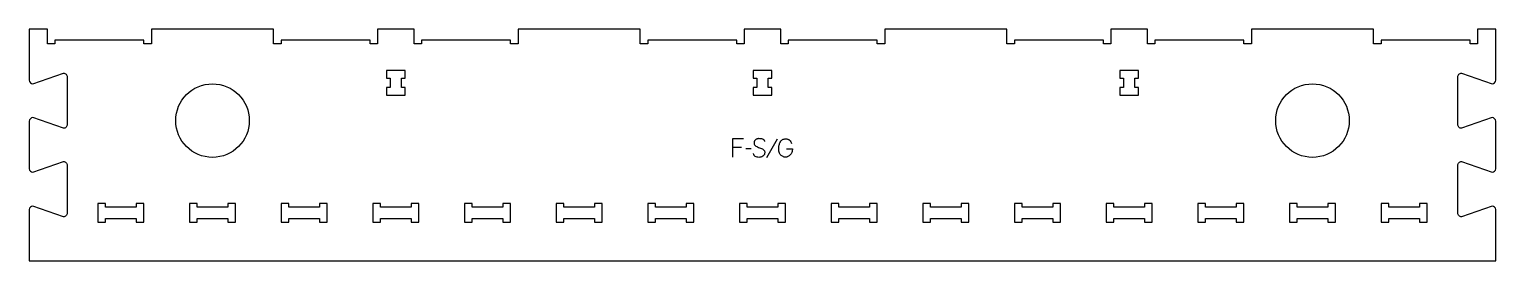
# Model space of a CAD drawing. Extents: x 0 to 2400, y 0 to 380.
import ezdxf

# ---------------------------------------------------------------- set-up
doc = ezdxf.new("R2010")
doc.units = 0
for name, color, linetype in [('1_ANYTOOL_1MMDEEP_LABELS_S', 2, 'CONTINUOUS'), ('3_ANYTOOL_CUTTHROUGH_INSID', 4, 'CONTINUOUS'), ('4_ANYTOOL_CUTTHROUGH_OUTSI', 5, 'CONTINUOUS')]:
    doc.layers.add(name, color=color, linetype=linetype)

msp = doc.modelspace()

# ---------------------------------------------------------------- linework, layer by layer
at = {"layer": '1_ANYTOOL_1MMDEEP_LABELS_S'}
for p, q in [((1223.685714, 199.373138), (1206.5, 168.601709)), ((1165.314286, 185.873138), (1150.828572, 185.873138)), ((1181.128572, 183.730281), (1172.342857, 183.644566))]:
    msp.add_line(p, q, dxfattribs=at)
msp.add_lwpolyline([(1168.485714, 199.844566), (1150.828572, 199.844566), (1150.828572, 169.844566)], dxfattribs=at)
for points in [[(1203.371429, 195.258852, 0.071867), (1203.178315, 196.595459, 0.100684), (1202.551786, 197.776709, 0.047558), (1202.077232, 198.25316, 0.038563), (1201.527232, 198.641888, 0.037928), (1200.830045, 198.989356, 0.026634), (1200.092857, 199.244566, 0.028461), (1197.069524, 199.930549, 0.041577), (1193.985714, 200.187424, 0.036938), (1192.483355, 200.076284, 0.041531), (1191.017857, 199.732066, 0.041583), (1189.64048, 199.154858, 0.038125), (1188.371429, 198.365995, 0.057611), (1187.301276, 197.374091, 0.065808), (1186.507143, 196.153495, 0.06469), (1186.029647, 194.69394, 0.046778), (1185.885714, 193.158852, 0.052235), (1186.04807, 191.60901, 0.075448), (1186.592857, 190.158852, 0.076671), (1187.508949, 188.9858, 0.061023), (1188.714286, 188.101709, 0.021951), (1191.74314, 186.574364, 0.018213), (1194.885714, 185.294566, -0.02405), (1197.987199, 183.989104, -0.02981), (1200.928572, 182.358852, -0.068439), (1202.069873, 181.392922, -0.079282), (1202.878572, 180.140995, -0.076308), (1203.303571, 178.562313, -0.047772), (1203.328572, 176.915995, -0.046243), (1203.035337, 175.235036, -0.06359), (1202.385714, 173.664209, -0.064671), (1201.412891, 172.38002, -0.057073), (1200.157143, 171.365995, -0.067522), (1197.188835, 170.003085, -0.070793), (1193.964286, 169.501709, -0.064027), (1190.825271, 169.864224, -0.070447), (1187.9, 171.044566, -0.054374), (1186.741583, 171.894199, -0.074742), (1185.842857, 173.005281, -0.075199), (1185.31985, 174.311659, -0.057737), (1185.157143, 175.715995)], [(1238.9, 183.644566), (1248.671429, 183.601709, -0.031732), (1248.403318, 180.594307, -0.048764), (1247.658929, 177.676709, -0.050291), (1246.549216, 175.366201, -0.060119), (1244.964286, 173.358852, -0.036578), (1243.232266, 171.872436, -0.050793), (1241.273214, 170.712424, -0.051881), (1239.320197, 170.044679, -0.053919), (1237.271429, 169.801709, -0.055881), (1235.236281, 170.008653, -0.055271), (1233.296429, 170.658852, -0.05403), (1231.370453, 171.818046, -0.038531), (1229.685714, 173.315995, -0.067281), (1228.138001, 175.427009, -0.049165), (1227.114286, 177.848138, -0.047412), (1226.441359, 181.052057, -0.028075), (1226.257143, 184.330281, -0.03109), (1226.42467, 187.02186, -0.031496), (1226.926786, 189.671352, -0.031425), (1227.777659, 192.299597, -0.02824), (1228.935714, 194.808852, -0.064555), (1230.464518, 196.960377, -0.078906), (1232.530357, 198.585638, -0.076878), (1235.153959, 199.560188, -0.050594), (1237.957143, 199.844566, -0.039946), (1239.616704, 199.71177, -0.052714), (1241.219643, 199.276709, -0.053511), (1242.60284, 198.561375, -0.05153), (1243.807143, 197.573138, -0.040443), (1245.847367, 195.149996, -0.04035), (1247.471429, 192.430281)]]:
    msp.add_lwpolyline(points, format="xyb", dxfattribs=at)
at = {"layer": '3_ANYTOOL_CUTTHROUGH_INSID'}
for points in [[(590.5, 284), (584.5, 284), (584.5, 271.5), (615, 271.5), (615, 284), (609, 284), (609, 299.5), (615, 299.5), (615, 312), (584.5, 312), (584.5, 299.5), (590.5, 299.5)], [(1190.5, 284), (1184.5, 284), (1184.5, 271.5), (1215, 271.5), (1215, 284), (1209, 284), (1209, 299.5), (1215, 299.5), (1215, 312), (1184.5, 312), (1184.5, 299.5), (1190.5, 299.5)], [(1790.5, 284), (1784.5, 284), (1784.5, 271.5), (1815, 271.5), (1815, 284), (1809, 284), (1809, 299.5), (1815, 299.5), (1815, 312), (1784.5, 312), (1784.5, 299.5), (1790.5, 299.5)], [(149.75, 69.5), (175, 69.5), (175, 63.5), (187.5, 63.5), (187.5, 94), (175, 94), (175, 88), (124.5, 88), (124.5, 94), (112, 94), (112, 63.5), (124.5, 63.5), (124.5, 69.5)], [(274.5, 88), (274.5, 94), (262, 94), (262, 63.5), (274.5, 63.5), (274.5, 69.5), (325, 69.5), (325, 63.5), (337.5, 63.5), (337.5, 94), (325, 94), (325, 88)], [(449.75, 88), (424.5, 88), (424.5, 94), (412, 94), (412, 63.5), (424.5, 63.5), (424.5, 69.5), (449.75, 69.5), (475, 69.5), (475, 63.5), (487.5, 63.5), (487.5, 94), (475, 94), (475, 88)], [(625, 88), (574.5, 88), (574.5, 94), (562, 94), (562, 63.5), (574.5, 63.5), (574.5, 69.5), (625, 69.5), (625, 63.5), (637.5, 63.5), (637.5, 94), (625, 94)], [(749.75, 88), (724.5, 88), (724.5, 94), (712, 94), (712, 63.5), (724.5, 63.5), (724.5, 69.5), (775, 69.5), (775, 63.5), (787.5, 63.5), (787.5, 94), (775, 94), (775, 88)], [(874.5, 88), (874.5, 94), (862, 94), (862, 63.5), (874.5, 63.5), (874.5, 69.5), (925, 69.5), (925, 63.5), (937.5, 63.5), (937.5, 94), (925, 94), (925, 88)], [(1049.75, 88), (1024.5, 88), (1024.5, 94), (1012, 94), (1012, 63.5), (1024.5, 63.5), (1024.5, 69.5), (1075, 69.5), (1075, 63.5), (1087.5, 63.5), (1087.5, 94), (1075, 94), (1075, 88)], [(1225, 88), (1174.5, 88), (1174.5, 94), (1162, 94), (1162, 63.5), (1174.5, 63.5), (1174.5, 69.5), (1225, 69.5), (1225, 63.5), (1237.5, 63.5), (1237.5, 94), (1225, 94)], [(1349.75, 88), (1324.5, 88), (1324.5, 94), (1312, 94), (1312, 63.5), (1324.5, 63.5), (1324.5, 69.5), (1375, 69.5), (1375, 63.5), (1387.5, 63.5), (1387.5, 94), (1375, 94), (1375, 88)], [(1474.5, 88), (1474.5, 94), (1462, 94), (1462, 63.5), (1474.5, 63.5), (1474.5, 69.5), (1525, 69.5), (1525, 63.5), (1537.5, 63.5), (1537.5, 94), (1525, 94), (1525, 88)], [(1649.75, 88), (1624.5, 88), (1624.5, 94), (1612, 94), (1612, 63.5), (1624.5, 63.5), (1624.5, 69.5), (1675, 69.5), (1675, 63.5), (1687.5, 63.5), (1687.5, 94), (1675, 94), (1675, 88)], [(1825, 88), (1774.5, 88), (1774.5, 94), (1762, 94), (1762, 63.5), (1774.5, 63.5), (1774.5, 69.5), (1825, 69.5), (1825, 63.5), (1837.5, 63.5), (1837.5, 94), (1825, 94)], [(1949.75, 88), (1924.5, 88), (1924.5, 94), (1912, 94), (1912, 63.5), (1924.5, 63.5), (1924.5, 69.5), (1949.75, 69.5), (1975, 69.5), (1975, 63.5), (1987.5, 63.5), (1987.5, 94), (1975, 94), (1975, 88)], [(2074.5, 88), (2074.5, 94), (2062, 94), (2062, 63.5), (2074.5, 63.5), (2074.5, 69.5), (2125, 69.5), (2125, 63.5), (2137.5, 63.5), (2137.5, 94), (2125, 94), (2125, 88)], [(2249.75, 88), (2224.5, 88), (2224.5, 94), (2212, 94), (2212, 63.5), (2224.5, 63.5), (2224.5, 69.5), (2249.75, 69.5), (2275, 69.5), (2275, 63.5), (2287.5, 63.5), (2287.5, 94), (2275, 94), (2275, 88)]]:
    msp.add_lwpolyline(points, close=True, dxfattribs=at)
for centre in [(299.75, 229.75), (2099.75, 229.75)]:
    msp.add_circle(centre, 60.25, dxfattribs=at)
at = {"layer": '4_ANYTOOL_CUTTHROUGH_OUTSI'}
msp.add_lwpolyline([(187.5, 355.75), (187.5, 361.5), (149.75, 361.5), (111.75, 361.5), (42, 361.5), (42, 355.75, -0.414214), (41.75, 355.5), (29.75, 355.5, -0.414214), (29.5, 355.75), (29.5, 379.5), (0, 379.5), (0, 295.831361, 0.412073), (5.707953, 290.081514), (55.667412, 307.567466, -0.084369), (55.75, 307.581501, -0.414214), (62, 301.331501), (62, 223.331501, -0.414214), (55.75, 217.081501, -0.084369), (55.667412, 217.095537), (5.707953, 234.581488, 0.412073), (0, 228.831642), (0, 150.831642, 0.412073), (5.707953, 145.081796), (55.667412, 162.567747, -0.084369), (55.75, 162.581783, -0.414214), (62, 156.331783), (62, 78.331783, -0.414214), (55.75, 72.081783, -0.084369), (55.667412, 72.095818), (5.707953, 89.58177, 0.412073), (0, 83.831923), (0, 0), (149.75, 0), (449.75, 0), (749.75, 0), (1649.75, 0), (1949.75, 0), (2249.75, 0), (2399.5, 0), (2399.5, 83.831923, 0.412073), (2393.792048, 89.58177), (2343.832589, 72.095818, -0.084369), (2343.75, 72.081783, -0.414214), (2337.5, 78.331783), (2337.5, 156.331783, -0.414214), (2343.75, 162.581783, -0.084369), (2343.832589, 162.567747), (2393.792048, 145.081796, 0.412073), (2399.5, 150.831642), (2399.5, 228.831642, 0.412073), (2393.792048, 234.581488), (2343.832589, 217.095537, -0.084369), (2343.75, 217.081501, -0.414214), (2337.5, 223.331501), (2337.5, 301.331501, -0.414214), (2343.75, 307.581501, -0.084369), (2343.832589, 307.567466), (2393.792048, 290.081514, 0.412073), (2399.5, 295.831361), (2399.5, 379.5), (2370, 379.5), (2370, 355.75, -0.414214), (2369.75, 355.5), (2357.75, 355.5, -0.414214), (2357.5, 355.75), (2357.5, 361.5), (2212, 361.5), (2212, 355.75, -0.414214), (2211.75, 355.5), (2199.75, 355.5, -0.414214), (2199.5, 355.75), (2199.5, 379.5), (2000, 379.5), (2000, 355.75, -0.414214), (1999.75, 355.5), (1987.75, 355.5, -0.414214), (1987.5, 355.75), (1987.5, 361.5), (1949.75, 361.5), (1842, 361.5), (1842, 355.75, -0.414214), (1841.75, 355.5), (1829.75, 355.5, -0.414214), (1829.5, 355.75), (1829.5, 379.5), (1770, 379.5), (1770, 355.75, -0.414214), (1769.75, 355.5), (1757.75, 355.5, -0.414214), (1757.5, 355.75), (1757.5, 361.5), (1612, 361.5), (1612, 355.75, -0.414214), (1611.75, 355.5), (1599.75, 355.5, -0.414214), (1599.5, 355.75), (1599.5, 379.5), (1400, 379.5), (1400, 355.75, -0.414214), (1399.75, 355.5), (1387.75, 355.5, -0.414214), (1387.5, 355.75), (1387.5, 361.5), (1242, 361.5), (1242, 355.75, -0.414214), (1241.75, 355.5), (1229.75, 355.5, -0.414214), (1229.5, 355.75), (1229.5, 379.5), (1170, 379.5), (1170, 355.75, -0.414214), (1169.75, 355.5), (1157.75, 355.5, -0.414214), (1157.5, 355.75), (1157.5, 361.5), (1012, 361.5), (1012, 355.75, -0.414214), (1011.75, 355.5), (999.75, 355.5, -0.414214), (999.5, 355.75), (999.5, 379.5), (800, 379.5), (800, 355.75, -0.414214), (799.75, 355.5), (787.75, 355.5, -0.414214), (787.5, 355.75), (787.5, 361.5), (642, 361.5), (642, 355.75, -0.414214), (641.75, 355.5), (629.75, 355.5, -0.414214), (629.5, 355.75), (629.5, 379.5), (570, 379.5), (570, 355.75, -0.414214), (569.75, 355.5), (557.75, 355.5, -0.414214), (557.5, 355.75), (557.5, 361.5), (449.75, 361.5), (412, 361.5), (412, 355.75, -0.414214), (411.75, 355.5), (399.75, 355.5, -0.414214), (399.5, 355.75), (399.5, 379.5), (200, 379.5), (200, 355.75, -0.414214), (199.75, 355.5), (187.75, 355.5, -0.414214)], format="xyb", close=True, dxfattribs=at)

doc.saveas('drawing.dxf')
